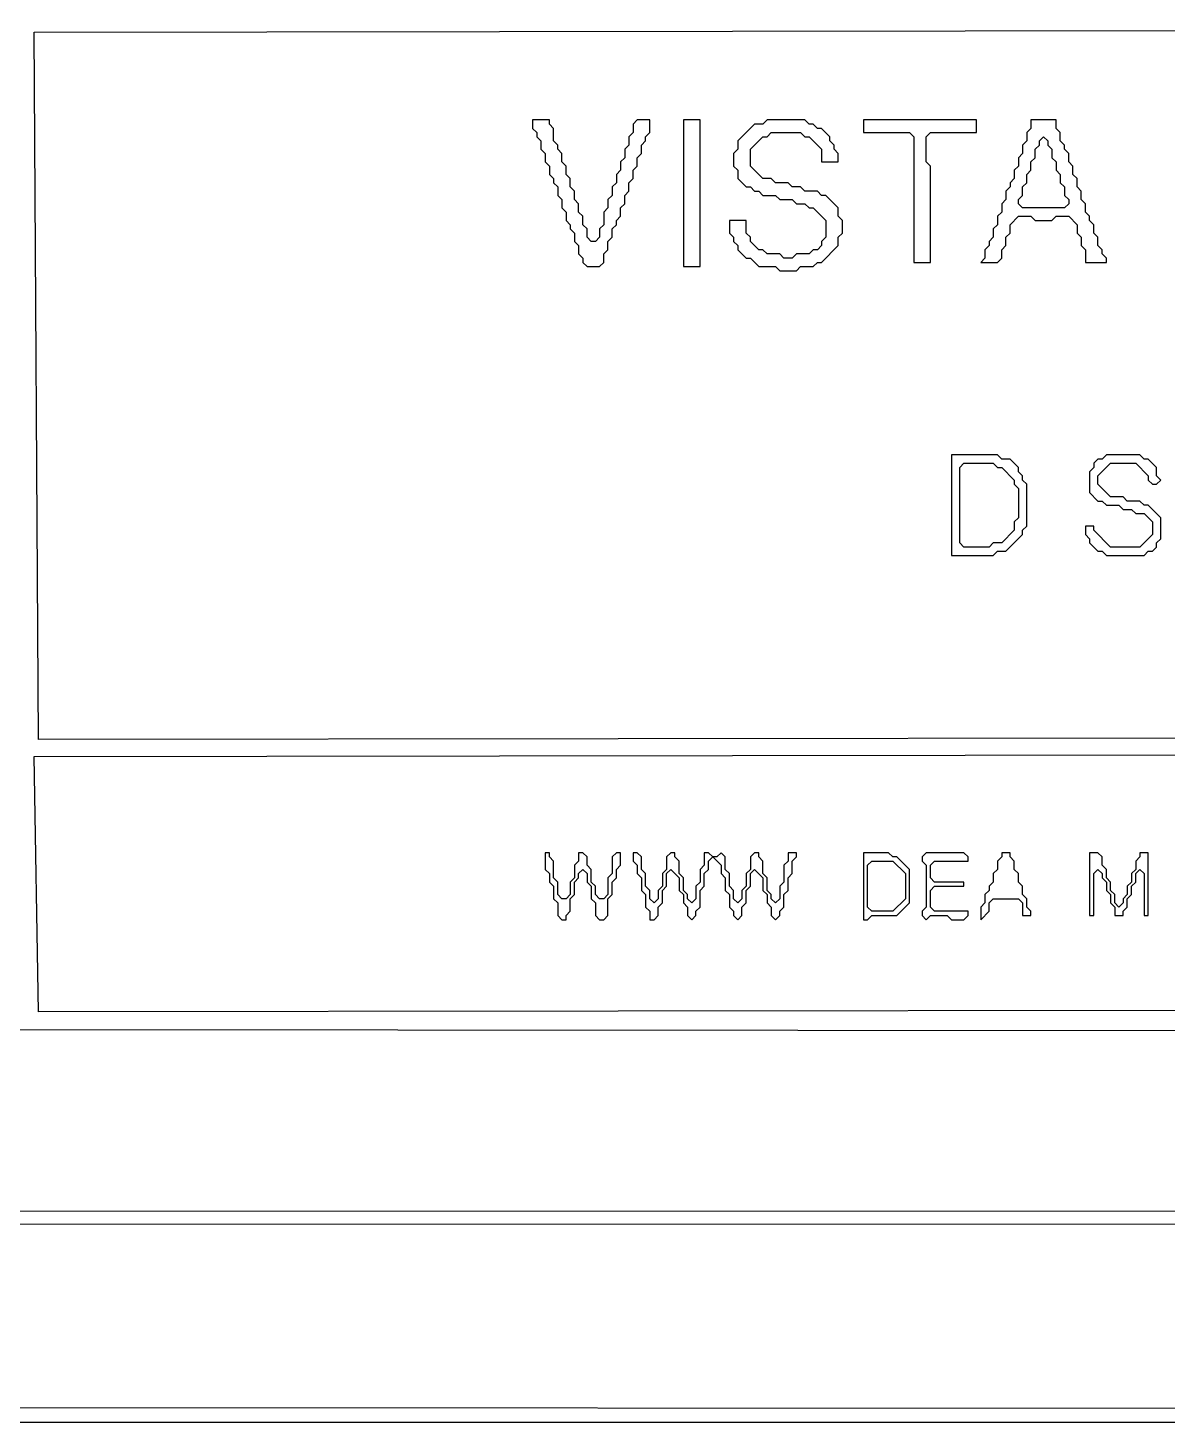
# Model space of a CAD drawing. Extents: x 17 to 323, y -435 to -5.
# Drawn here: x 208.65 to 235.85, y -434.9 to -401.6 of the extents above; entities that cross this region are included whole.
import ezdxf

# ---------------------------------------------------------------- set-up
doc = ezdxf.new("R2010")
doc.units = 0

msp = doc.modelspace()

# ---------------------------------------------------------------- linework, layer by layer
at = {"layer": 'CONTOURS'}
for p, q in [((208.8, -401.7), (291.3, -401.6)), ((208.9, -418.6), (208.8, -401.7)), ((220.7, -403.8), (220.7, -404)), ((221.1, -403.8), (220.7, -403.8)), ((221.1, -403.9), (221.1, -403.8)), ((221.2, -404), (221.1, -403.9)), ((223.2, -403.8), (223.1, -403.9)), ((223.1, -403.9), (223.1, -404.1)), ((223.5, -403.8), (223.2, -403.8)), ((223.5, -404.1), (223.5, -403.8)), ((224.3, -403.8), (224.3, -407.3)), ((224.7, -403.8), (224.3, -403.8)), ((224.7, -407.3), (224.7, -403.8)), ((226, -403.9), (225.6, -404.3)), ((226.2, -403.9), (226, -403.9)), ((226.3, -403.8), (226.2, -403.9)), ((227.2, -403.8), (226.3, -403.8)), ((227.3, -403.9), (227.2, -403.8)), ((227.4, -403.9), (227.3, -403.9)), ((227.5, -404), (227.4, -403.9)), ((228.6, -403.8), (228.6, -404.1)), ((231.3, -403.8), (228.6, -403.8)), ((231.3, -404.1), (231.3, -403.8)), ((232.6, -403.8), (232.6, -404)), ((233.2, -403.8), (232.6, -403.8)), ((233.2, -404), (233.2, -403.8)), ((220.7, -404), (220.8, -404.1)), ((220.8, -404.1), (220.8, -404.2)), ((220.8, -404.2), (220.9, -404.3)), ((221.2, -404.3), (221.2, -404)), ((223.1, -404.1), (223, -404.2)), ((223, -404.2), (223, -404.4)), ((223.4, -404.2), (223.5, -404.1)), ((223.4, -404.3), (223.4, -404.2)), ((225.9, -404.5), (226.2, -404.2)), ((226.2, -404.2), (226.3, -404.2)), ((226.3, -404.2), (226.4, -404.1)), ((226.4, -404.1), (227.1, -404.1)), ((227.1, -404.1), (227.2, -404.2)), ((227.2, -404.2), (227.3, -404.2)), ((227.3, -404.2), (227.6, -404.5)), ((227.6, -404), (227.5, -404)), ((227.8, -404.2), (227.6, -404)), ((227.8, -404.3), (227.8, -404.2)), ((228.6, -404.1), (229.7, -404.1)), ((229.7, -404.1), (229.8, -404.2)), ((229.8, -404.2), (229.8, -407.2)), ((230.1, -404.2), (230.2, -404.1)), ((230.1, -404.8), (230.1, -404.2)), ((230.2, -404.1), (231.3, -404.1)), ((232.6, -404), (232.5, -404.1)), ((232.5, -404.1), (232.5, -404.3)), ((232.8, -404.3), (232.9, -404.2)), ((232.9, -404.2), (233, -404.3)), ((233.3, -404.1), (233.2, -404)), ((233.3, -404.3), (233.3, -404.1)), ((220.9, -404.3), (220.9, -404.5)), ((220.9, -404.5), (221, -404.6)), ((221.3, -404.4), (221.2, -404.3)), ((221.3, -404.5), (221.3, -404.4)), ((221.4, -404.6), (221.3, -404.5)), ((223, -404.4), (222.9, -404.5)), ((222.9, -404.5), (222.9, -404.7)), ((223.3, -404.4), (223.4, -404.3)), ((223.3, -404.6), (223.3, -404.4)), ((225.6, -404.5), (225.5, -404.6)), ((225.6, -404.3), (225.6, -404.5)), ((225.9, -404.9), (225.9, -404.5)), ((227.6, -404.5), (227.6, -404.8)), ((227.9, -404.4), (227.8, -404.3)), ((227.9, -404.5), (227.9, -404.4)), ((228, -404.6), (227.9, -404.5)), ((232.5, -404.3), (232.4, -404.4)), ((232.4, -404.4), (232.4, -404.6)), ((232.7, -404.5), (232.8, -404.4)), ((232.7, -404.7), (232.7, -404.5)), ((232.8, -404.4), (232.8, -404.3)), ((233, -404.3), (233, -404.4)), ((233, -404.4), (233.1, -404.5)), ((233.1, -404.5), (233.1, -404.7)), ((233.4, -404.4), (233.3, -404.3)), ((233.4, -404.5), (233.4, -404.4)), ((233.5, -404.6), (233.4, -404.5)), ((221, -404.6), (221, -404.8)), ((221, -404.8), (221.1, -404.9)), ((221.1, -404.9), (221.1, -405.1)), ((221.4, -404.8), (221.4, -404.6)), ((221.5, -404.9), (221.4, -404.8)), ((221.5, -405.1), (221.5, -404.9)), ((222.9, -404.7), (222.8, -404.8)), ((222.8, -404.8), (222.8, -405)), ((223.1, -405), (223.2, -404.9)), ((223.2, -404.7), (223.3, -404.6)), ((223.2, -404.9), (223.2, -404.7)), ((225.5, -404.6), (225.5, -404.9)), ((225.5, -404.9), (225.6, -405)), ((226.2, -405.2), (225.9, -404.9)), ((227.6, -404.8), (228, -404.8)), ((228, -404.8), (228, -404.6)), ((230.2, -404.9), (230.1, -404.8)), ((230.2, -407.2), (230.2, -404.9)), ((232.3, -404.9), (232.2, -405)), ((232.4, -404.6), (232.3, -404.7)), ((232.3, -404.7), (232.3, -404.9)), ((232.6, -404.8), (232.7, -404.7)), ((232.6, -405), (232.6, -404.8)), ((233.1, -404.7), (233.2, -404.8)), ((233.2, -404.8), (233.2, -405)), ((233.5, -404.8), (233.5, -404.6)), ((233.6, -404.9), (233.5, -404.8)), ((233.6, -405.1), (233.6, -404.9)), ((221.1, -405.1), (221.2, -405.2)), ((221.2, -405.2), (221.2, -405.3)), ((221.6, -405.2), (221.5, -405.1)), ((221.6, -405.4), (221.6, -405.2)), ((222.8, -405), (222.7, -405.1)), ((222.7, -405.1), (222.7, -405.3)), ((223, -405.3), (223.1, -405.2)), ((223.1, -405.2), (223.1, -405)), ((225.6, -405), (225.6, -405.2)), ((225.6, -405.2), (225.8, -405.4)), ((226.4, -405.2), (226.2, -405.2)), ((226.5, -405.3), (226.4, -405.2)), ((232.2, -405.2), (232.1, -405.3)), ((232.2, -405), (232.2, -405.2)), ((232.5, -405.1), (232.6, -405)), ((232.5, -405.3), (232.5, -405.1)), ((233.2, -405), (233.3, -405.1)), ((233.3, -405.1), (233.3, -405.3)), ((233.7, -405.2), (233.6, -405.1)), ((233.7, -405.4), (233.7, -405.2)), ((221.2, -405.3), (221.3, -405.4)), ((221.3, -405.4), (221.3, -405.6)), ((221.7, -405.5), (221.6, -405.4)), ((221.7, -405.7), (221.7, -405.5)), ((222.7, -405.3), (222.6, -405.4)), ((222.6, -405.4), (222.6, -405.6)), ((222.9, -405.6), (223, -405.5)), ((223, -405.5), (223, -405.3)), ((225.8, -405.4), (225.9, -405.4)), ((225.9, -405.4), (226, -405.5)), ((226, -405.5), (226.1, -405.5)), ((226.1, -405.5), (226.2, -405.6)), ((226.8, -405.3), (226.5, -405.3)), ((226.9, -405.4), (226.8, -405.3)), ((227.1, -405.4), (226.9, -405.4)), ((227.2, -405.5), (227.1, -405.4)), ((227.5, -405.5), (227.2, -405.5)), ((227.6, -405.6), (227.5, -405.5)), ((232.1, -405.4), (232, -405.5)), ((232, -405.5), (232, -405.7)), ((232.1, -405.3), (232.1, -405.4)), ((232.4, -405.4), (232.5, -405.3)), ((232.4, -405.6), (232.4, -405.4)), ((233.3, -405.3), (233.4, -405.4)), ((233.4, -405.4), (233.4, -405.6)), ((233.8, -405.5), (233.7, -405.4)), ((233.8, -405.7), (233.8, -405.5)), ((221.3, -405.6), (221.4, -405.7)), ((221.4, -405.7), (221.4, -405.9)), ((221.4, -405.9), (221.5, -406)), ((221.8, -405.8), (221.7, -405.7)), ((221.8, -406), (221.8, -405.8)), ((222.5, -405.9), (222.4, -406)), ((222.6, -405.6), (222.5, -405.7)), ((222.5, -405.7), (222.5, -405.9)), ((222.8, -405.9), (222.9, -405.8)), ((222.8, -406.1), (222.8, -405.9)), ((222.9, -405.8), (222.9, -405.6)), ((226.2, -405.6), (226.5, -405.6)), ((226.5, -405.6), (226.6, -405.7)), ((226.6, -405.7), (226.9, -405.7)), ((226.9, -405.7), (227, -405.8)), ((227, -405.8), (227.2, -405.8)), ((227.2, -405.8), (227.3, -405.9)), ((227.3, -405.9), (227.4, -405.9)), ((227.4, -405.9), (227.7, -406.2)), ((227.7, -405.6), (227.6, -405.6)), ((228, -405.9), (227.7, -405.6)), ((228, -406.1), (228, -405.9)), ((232, -405.7), (231.9, -405.8)), ((231.9, -405.8), (231.9, -406)), ((232.3, -405.7), (232.4, -405.6)), ((232.3, -405.8), (232.3, -405.7)), ((232.4, -405.9), (232.3, -405.8)), ((233.4, -405.9), (232.4, -405.9)), ((233.4, -405.6), (233.5, -405.7)), ((233.5, -405.8), (233.4, -405.9)), ((233.5, -405.7), (233.5, -405.8)), ((233.9, -405.8), (233.8, -405.7)), ((233.9, -406), (233.9, -405.8)), ((221.5, -406), (221.5, -406.2)), ((221.5, -406.2), (221.6, -406.3)), ((221.9, -406.1), (221.8, -406)), ((221.9, -406.3), (221.9, -406.1)), ((222.4, -406), (222.4, -406.3)), ((222.7, -406.2), (222.8, -406.1)), ((222.7, -406.3), (222.7, -406.2)), ((225.8, -406.2), (225.4, -406.2)), ((225.4, -406.2), (225.4, -406.5)), ((225.8, -406.5), (225.8, -406.2)), ((227.7, -406.2), (227.7, -406.6)), ((228.1, -406.2), (228, -406.1)), ((228.1, -406.5), (228.1, -406.2)), ((231.9, -406), (231.8, -406.1)), ((231.8, -406.1), (231.8, -406.3)), ((232.1, -406.3), (232.3, -406.1)), ((232.3, -406.1), (232.6, -406.1)), ((232.6, -406.1), (232.7, -406.2)), ((232.7, -406.2), (233.1, -406.2)), ((233.1, -406.2), (233.2, -406.1)), ((233.2, -406.1), (233.5, -406.1)), ((233.5, -406.1), (233.7, -406.3)), ((234, -406.1), (233.9, -406)), ((234, -406.2), (234, -406.1)), ((234.1, -406.3), (234, -406.2)), ((221.6, -406.3), (221.6, -406.4)), ((221.6, -406.4), (221.7, -406.5)), ((221.7, -406.5), (221.7, -406.7)), ((222, -406.4), (221.9, -406.3)), ((222, -406.6), (222, -406.4)), ((222.4, -406.3), (222.3, -406.4)), ((222.3, -406.4), (222.3, -406.6)), ((222.6, -406.4), (222.7, -406.3)), ((222.6, -406.6), (222.6, -406.4)), ((225.4, -406.5), (225.5, -406.6)), ((225.9, -406.6), (225.8, -406.5)), ((228, -406.6), (228.1, -406.5)), ((231.8, -406.3), (231.7, -406.4)), ((231.7, -406.4), (231.7, -406.6)), ((232, -406.6), (232.1, -406.5)), ((232.1, -406.5), (232.1, -406.3)), ((233.7, -406.3), (233.7, -406.5)), ((233.7, -406.5), (233.8, -406.6)), ((234.1, -406.5), (234.1, -406.3)), ((234.2, -406.6), (234.1, -406.5)), ((221.7, -406.7), (221.8, -406.8)), ((221.8, -406.8), (221.8, -407)), ((222.1, -406.7), (222, -406.6)), ((222.2, -406.7), (222.1, -406.7)), ((222.3, -406.6), (222.2, -406.7)), ((222.4, -407), (222.5, -406.9)), ((222.5, -406.7), (222.6, -406.6)), ((222.5, -406.9), (222.5, -406.7)), ((225.5, -406.6), (225.5, -406.7)), ((225.5, -406.7), (225.6, -406.8)), ((225.6, -406.8), (225.6, -406.9)), ((225.6, -406.9), (225.8, -407.1)), ((225.9, -406.7), (225.9, -406.6)), ((226.1, -406.9), (225.9, -406.7)), ((226.2, -406.9), (226.1, -406.9)), ((226.3, -407), (226.2, -406.9)), ((227.4, -406.9), (227.3, -407)), ((227.5, -406.9), (227.4, -406.9)), ((227.6, -406.8), (227.5, -406.9)), ((227.7, -406.6), (227.6, -406.7)), ((227.6, -406.7), (227.6, -406.8)), ((227.6, -407.2), (228, -406.8)), ((228, -406.8), (228, -406.6)), ((231.6, -406.8), (231.5, -406.9)), ((231.5, -406.9), (231.5, -407.1)), ((231.7, -406.6), (231.6, -406.7)), ((231.6, -406.7), (231.6, -406.8)), ((231.9, -406.9), (232, -406.8)), ((231.9, -407.1), (231.9, -406.9)), ((232, -406.8), (232, -406.6)), ((233.8, -406.6), (233.8, -406.8)), ((233.8, -406.8), (233.9, -406.9)), ((233.9, -406.9), (233.9, -407.2)), ((234.2, -406.8), (234.2, -406.6)), ((234.3, -406.9), (234.2, -406.8)), ((234.3, -407), (234.3, -406.9)), ((221.8, -407), (221.9, -407.1)), ((221.9, -407.1), (221.9, -407.2)), ((221.9, -407.2), (222, -407.3)), ((222.3, -407.3), (222.4, -407.2)), ((222.4, -407.2), (222.4, -407)), ((225.8, -407.1), (225.9, -407.1)), ((225.9, -407.1), (226.1, -407.3)), ((226.6, -407), (226.3, -407)), ((226.7, -407.1), (226.6, -407)), ((226.9, -407.1), (226.7, -407.1)), ((227, -407), (226.9, -407.1)), ((227.3, -407), (227, -407)), ((227.4, -407.3), (227.5, -407.2)), ((227.5, -407.2), (227.6, -407.2)), ((229.8, -407.2), (230.2, -407.2)), ((231.5, -407.1), (231.4, -407.2)), ((231.4, -407.2), (231.8, -407.2)), ((231.8, -407.2), (231.9, -407.1)), ((233.9, -407.2), (234.4, -407.2)), ((234.4, -407.1), (234.3, -407)), ((234.4, -407.2), (234.4, -407.1)), ((222, -407.3), (222.3, -407.3)), ((224.3, -407.3), (224.7, -407.3)), ((226.1, -407.3), (226.5, -407.3)), ((226.5, -407.3), (226.6, -407.4)), ((226.6, -407.4), (227, -407.4)), ((227, -407.4), (227.1, -407.3)), ((227.1, -407.3), (227.4, -407.3)), ((230.7, -411.8), (230.7, -414.2)), ((231.8, -411.8), (230.7, -411.8)), ((231.9, -411.9), (231.8, -411.8)), ((232.1, -411.9), (231.9, -411.9)), ((232.3, -412.1), (232.1, -411.9)), ((234.2, -411.9), (234.1, -412)), ((234.3, -411.9), (234.2, -411.9)), ((234.4, -411.8), (234.3, -411.9)), ((235.2, -411.8), (234.4, -411.8)), ((235.3, -411.9), (235.2, -411.8)), ((235.4, -411.9), (235.3, -411.9)), ((235.6, -412.1), (235.4, -411.9)), ((230.9, -412.1), (231, -412)), ((230.9, -413.9), (230.9, -412.1)), ((231, -412), (231.7, -412)), ((231.7, -412), (231.8, -412.1)), ((231.8, -412.1), (231.9, -412.1)), ((231.9, -412.1), (232.2, -412.4)), ((232.3, -412.2), (232.3, -412.1)), ((232.4, -412.3), (232.3, -412.2)), ((234.1, -412.1), (234, -412.2)), ((234, -412.2), (234, -412.7)), ((234.1, -412), (234.1, -412.1)), ((234.2, -412.3), (234.5, -412)), ((234.5, -412), (235.1, -412)), ((235.1, -412), (235.4, -412.3)), ((235.6, -412.3), (235.6, -412.1)), ((232.2, -412.4), (232.2, -412.5)), ((232.2, -412.5), (232.3, -412.6)), ((232.4, -412.4), (232.4, -412.3)), ((232.5, -412.5), (232.4, -412.4)), ((232.5, -413.5), (232.5, -412.5)), ((234.2, -412.5), (234.2, -412.3)), ((234.5, -412.8), (234.2, -412.5)), ((235.4, -412.3), (235.4, -412.4)), ((235.4, -412.4), (235.5, -412.5)), ((235.5, -412.5), (235.6, -412.5)), ((235.7, -412.4), (235.6, -412.3)), ((235.6, -412.5), (235.7, -412.4)), ((232.3, -412.6), (232.3, -413.3)), ((234, -412.7), (234.2, -412.9)), ((234.2, -412.9), (234.3, -412.9)), ((234.3, -412.9), (234.4, -413)), ((234.8, -412.8), (234.5, -412.8)), ((234.9, -412.9), (234.8, -412.8)), ((235.2, -412.9), (234.9, -412.9)), ((235.3, -413), (235.2, -412.9)), ((234.4, -413), (234.7, -413)), ((234.7, -413), (234.8, -413.1)), ((234.8, -413.1), (235, -413.1)), ((235, -413.1), (235.1, -413.2)), ((235.1, -413.2), (235.3, -413.2)), ((235.4, -413), (235.3, -413)), ((235.3, -413.2), (235.5, -413.4)), ((235.7, -413.3), (235.4, -413)), ((232.3, -413.3), (232.2, -413.4)), ((232.2, -413.4), (232.2, -413.6)), ((232.4, -413.6), (232.5, -413.5)), ((234.1, -413.5), (233.9, -413.5)), ((233.9, -413.5), (233.9, -413.7)), ((234.1, -413.6), (234.1, -413.5)), ((235.5, -413.4), (235.5, -413.7)), ((235.7, -413.8), (235.7, -413.3)), ((231, -414), (230.9, -413.9)), ((231.7, -413.9), (231.6, -414)), ((231.9, -413.9), (231.7, -413.9)), ((232.2, -413.6), (231.9, -413.9)), ((232, -414.1), (232.4, -413.7)), ((232.4, -413.7), (232.4, -413.6)), ((233.9, -413.7), (234, -413.8)), ((234, -413.8), (234, -413.9)), ((234, -413.9), (234.2, -414.1)), ((234.5, -414), (234.1, -413.6)), ((235.5, -413.7), (235.2, -414)), ((235.6, -413.9), (235.7, -413.8)), ((235.6, -414), (235.6, -413.9)), ((230.7, -414.2), (231.7, -414.2)), ((231.6, -414), (231, -414)), ((231.7, -414.2), (231.8, -414.1)), ((231.8, -414.1), (232, -414.1)), ((234.2, -414.1), (234.3, -414.1)), ((234.3, -414.1), (234.4, -414.2)), ((234.4, -414.2), (235.3, -414.2)), ((235.2, -414), (234.5, -414)), ((235.3, -414.2), (235.4, -414.1)), ((235.4, -414.1), (235.5, -414.1)), ((235.5, -414.1), (235.6, -414)), ((291.4, -418.5), (208.9, -418.6)), ((208.8, -419), (291.3, -418.9)), ((208.9, -425.1), (208.8, -419)), ((221, -421.3), (221, -421.7)), ((221.1, -421.3), (221, -421.3)), ((221.1, -421.4), (221.1, -421.3)), ((221.2, -421.5), (221.1, -421.4)), ((221.2, -421.9), (221.2, -421.5)), ((221.8, -421.5), (221.7, -421.6)), ((221.9, -421.3), (221.8, -421.3)), ((221.8, -421.3), (221.8, -421.5)), ((222, -421.4), (221.9, -421.3)), ((222, -421.6), (222, -421.4)), ((222.7, -421.3), (222.6, -421.4)), ((222.6, -421.4), (222.6, -421.8)), ((222.8, -421.3), (222.7, -421.3)), ((222.8, -421.6), (222.8, -421.3)), ((223.1, -421.3), (223.1, -421.5)), ((223.2, -421.3), (223.1, -421.3)), ((223.1, -421.5), (223.2, -421.6)), ((223.3, -421.4), (223.2, -421.3)), ((223.3, -421.7), (223.3, -421.4)), ((224, -421.3), (223.9, -421.4)), ((223.9, -421.4), (223.9, -421.7)), ((224.1, -421.3), (224, -421.3)), ((224.1, -421.4), (224.1, -421.3)), ((224.2, -421.5), (224.1, -421.4)), ((224.2, -421.8), (224.2, -421.5)), ((224.9, -421.3), (224.8, -421.3)), ((224.8, -421.3), (224.8, -421.6)), ((225, -421.4), (224.9, -421.3)), ((224.9, -421.5), (225, -421.4)), ((224.9, -421.7), (224.9, -421.5)), ((225, -421.4), (225.2, -421.6)), ((225.1, -421.4), (225, -421.4)), ((225.2, -421.3), (225.1, -421.4)), ((225.3, -421.4), (225.2, -421.3)), ((225.3, -421.7), (225.3, -421.4)), ((226, -421.3), (225.9, -421.4)), ((225.9, -421.4), (225.9, -421.7)), ((226.1, -421.3), (226, -421.3)), ((226.1, -421.4), (226.1, -421.3)), ((226.2, -421.5), (226.1, -421.4)), ((226.2, -421.8), (226.2, -421.5)), ((226.8, -421.5), (226.7, -421.6)), ((227, -421.3), (226.8, -421.3)), ((226.8, -421.3), (226.8, -421.5)), ((226.9, -421.5), (227, -421.4)), ((226.9, -421.8), (226.9, -421.5)), ((227, -421.4), (227, -421.3)), ((228.6, -421.3), (228.6, -422.9)), ((229.2, -421.3), (228.6, -421.3)), ((228.7, -421.6), (228.8, -421.5)), ((228.8, -421.5), (229.3, -421.5)), ((229.3, -421.4), (229.2, -421.3)), ((229.4, -421.4), (229.3, -421.4)), ((229.3, -421.5), (229.6, -421.8)), ((229.7, -421.7), (229.4, -421.4)), ((230.1, -421.3), (230, -421.4)), ((230, -421.4), (230, -421.5)), ((230, -421.5), (230.1, -421.6)), ((231, -421.3), (230.1, -421.3)), ((230.2, -421.6), (230.3, -421.5)), ((230.3, -421.5), (231.1, -421.5)), ((231.1, -421.4), (231, -421.3)), ((231.1, -421.5), (231.1, -421.4)), ((231.9, -421.4), (231.8, -421.5)), ((231.8, -421.5), (231.8, -421.7)), ((232.1, -421.3), (231.9, -421.3)), ((231.9, -421.3), (231.9, -421.4)), ((232.1, -421.4), (232.1, -421.3)), ((232.2, -421.5), (232.1, -421.4)), ((232.2, -421.7), (232.2, -421.5)), ((234, -421.3), (234, -422.8)), ((234.2, -421.3), (234, -421.3)), ((234.3, -421.4), (234.2, -421.3)), ((234.3, -421.6), (234.3, -421.4)), ((235.2, -421.4), (235.1, -421.5)), ((235.1, -421.5), (235.1, -421.7)), ((235.4, -421.3), (235.2, -421.3)), ((235.2, -421.3), (235.2, -421.4)), ((235.4, -422.8), (235.4, -421.3)), ((221, -421.7), (221.1, -421.8)), ((221.1, -421.8), (221.1, -422)), ((221.3, -422), (221.2, -421.9)), ((221.7, -421.9), (221.6, -422)), ((221.7, -421.6), (221.7, -421.9)), ((221.7, -422), (221.8, -421.9)), ((221.8, -421.8), (221.9, -421.7)), ((221.8, -421.9), (221.8, -421.8)), ((221.9, -421.7), (222, -421.8)), ((222.1, -421.7), (222, -421.6)), ((222, -421.8), (222, -422)), ((222.1, -422), (222.1, -421.7)), ((222.6, -421.8), (222.5, -421.9)), ((222.5, -421.9), (222.5, -422.3)), ((222.6, -422), (222.7, -421.9)), ((222.7, -421.7), (222.8, -421.6)), ((222.7, -421.9), (222.7, -421.7)), ((223.2, -421.6), (223.2, -421.8)), ((223.2, -421.8), (223.3, -421.9)), ((223.4, -421.8), (223.3, -421.7)), ((223.3, -421.9), (223.3, -422.2)), ((223.4, -422.1), (223.4, -421.8)), ((223.9, -421.7), (223.8, -421.8)), ((223.8, -421.8), (223.8, -422.1)), ((223.9, -421.8), (224, -421.7)), ((223.9, -422.1), (223.9, -421.8)), ((224, -421.7), (224.2, -421.9)), ((224.3, -421.9), (224.2, -421.8)), ((224.2, -421.9), (224.2, -422.2)), ((224.3, -422.2), (224.3, -421.9)), ((224.8, -421.6), (224.7, -421.7)), ((224.7, -421.7), (224.7, -422)), ((224.8, -421.8), (224.9, -421.7)), ((224.8, -422.1), (224.8, -421.8)), ((225.2, -421.6), (225.2, -421.8)), ((225.2, -421.8), (225.3, -421.9)), ((225.4, -421.8), (225.3, -421.7)), ((225.3, -421.9), (225.3, -422.2)), ((225.4, -422.1), (225.4, -421.8)), ((225.9, -421.7), (225.8, -421.8)), ((225.8, -421.8), (225.8, -422.1)), ((225.9, -421.8), (226, -421.7)), ((225.9, -422.1), (225.9, -421.8)), ((226, -421.7), (226.2, -421.9)), ((226.3, -421.9), (226.2, -421.8)), ((226.2, -421.9), (226.2, -422.2)), ((226.3, -422.2), (226.3, -421.9)), ((226.7, -421.6), (226.7, -422)), ((226.8, -421.9), (226.9, -421.8)), ((226.8, -422.2), (226.8, -421.9)), ((228.7, -422.6), (228.7, -421.6)), ((229.6, -421.8), (229.6, -422.4)), ((229.7, -422.5), (229.7, -421.7)), ((230.1, -421.6), (230.1, -422.6)), ((230.2, -421.9), (230.2, -421.6)), ((230.3, -422), (230.2, -421.9)), ((231.8, -421.7), (231.7, -421.8)), ((231.7, -421.8), (231.7, -422)), ((232.3, -421.8), (232.2, -421.7)), ((232.3, -422), (232.3, -421.8)), ((234.1, -421.8), (234.2, -421.7)), ((234.1, -422.8), (234.1, -421.8)), ((234.2, -421.7), (234.3, -421.8)), ((234.4, -421.7), (234.3, -421.6)), ((234.3, -421.8), (234.3, -421.9)), ((234.3, -421.9), (234.4, -422)), ((234.4, -421.9), (234.4, -421.7)), ((234.5, -422), (234.4, -421.9)), ((235.1, -421.7), (235, -421.8)), ((235, -421.8), (235, -422)), ((235.1, -421.8), (235.2, -421.7)), ((235.1, -422), (235.1, -421.8)), ((235.2, -421.7), (235.3, -421.8)), ((235.3, -421.8), (235.3, -422.8)), ((221.1, -422), (221.2, -422.1)), ((221.2, -422.1), (221.2, -422.4)), ((221.3, -422.3), (221.3, -422)), ((221.6, -422), (221.6, -422.3)), ((221.7, -422.3), (221.7, -422)), ((222, -422), (222.1, -422.1)), ((222.2, -422.1), (222.1, -422)), ((222.1, -422.1), (222.1, -422.4)), ((222.2, -422.3), (222.2, -422.1)), ((222.6, -422.3), (222.6, -422)), ((223.3, -422.2), (223.4, -422.3)), ((223.5, -422.2), (223.4, -422.1)), ((223.5, -422.4), (223.5, -422.2)), ((223.8, -422.1), (223.7, -422.2)), ((223.7, -422.2), (223.7, -422.4)), ((223.8, -422.2), (223.9, -422.1)), ((223.8, -422.5), (223.8, -422.2)), ((224.2, -422.2), (224.3, -422.3)), ((224.4, -422.3), (224.3, -422.2)), ((224.7, -422), (224.6, -422.1)), ((224.6, -422.1), (224.6, -422.4)), ((224.7, -422.2), (224.8, -422.1)), ((224.7, -422.6), (224.7, -422.2)), ((225.3, -422.2), (225.4, -422.3)), ((225.5, -422.2), (225.4, -422.1)), ((225.5, -422.4), (225.5, -422.2)), ((225.8, -422.1), (225.7, -422.2)), ((225.7, -422.2), (225.7, -422.4)), ((225.8, -422.2), (225.9, -422.1)), ((225.8, -422.5), (225.8, -422.2)), ((226.2, -422.2), (226.3, -422.3)), ((226.4, -422.3), (226.3, -422.2)), ((226.7, -422), (226.6, -422.1)), ((226.6, -422.1), (226.6, -422.4)), ((226.7, -422.3), (226.8, -422.2)), ((230.2, -422.2), (230.3, -422.1)), ((230.2, -422.6), (230.2, -422.2)), ((231, -422), (230.3, -422)), ((230.3, -422.1), (231, -422.1)), ((231, -422.1), (231, -422)), ((231.6, -422.2), (231.5, -422.3)), ((231.7, -422), (231.6, -422.1)), ((231.6, -422.1), (231.6, -422.2)), ((232.4, -422.1), (232.3, -422)), ((232.4, -422.3), (232.4, -422.1)), ((234.4, -422), (234.4, -422.2)), ((234.4, -422.2), (234.5, -422.3)), ((234.5, -422.2), (234.5, -422)), ((234.6, -422.3), (234.5, -422.2)), ((235, -422), (234.9, -422.1)), ((234.9, -422.1), (234.9, -422.3)), ((235, -422.1), (235.1, -422)), ((235, -422.3), (235, -422.1)), ((221.2, -422.4), (221.3, -422.5)), ((221.4, -422.4), (221.3, -422.3)), ((221.3, -422.5), (221.3, -422.8)), ((221.5, -422.4), (221.4, -422.4)), ((221.6, -422.3), (221.5, -422.4)), ((221.6, -422.4), (221.7, -422.3)), ((221.6, -422.7), (221.6, -422.4)), ((222.1, -422.4), (222.2, -422.5)), ((222.3, -422.4), (222.2, -422.3)), ((222.2, -422.5), (222.2, -422.8)), ((222.4, -422.4), (222.3, -422.4)), ((222.5, -422.3), (222.4, -422.4)), ((222.5, -422.4), (222.6, -422.3)), ((222.5, -422.8), (222.5, -422.4)), ((223.4, -422.3), (223.4, -422.6)), ((223.6, -422.5), (223.5, -422.4)), ((223.7, -422.4), (223.6, -422.5)), ((223.7, -422.6), (223.8, -422.5)), ((224.3, -422.3), (224.3, -422.5)), ((224.3, -422.5), (224.4, -422.6)), ((224.4, -422.4), (224.4, -422.3)), ((224.5, -422.5), (224.4, -422.4)), ((224.6, -422.4), (224.5, -422.5)), ((225.4, -422.3), (225.4, -422.6)), ((225.6, -422.5), (225.5, -422.4)), ((225.7, -422.4), (225.6, -422.5)), ((225.7, -422.6), (225.8, -422.5)), ((226.3, -422.3), (226.3, -422.5)), ((226.3, -422.5), (226.4, -422.6)), ((226.4, -422.4), (226.4, -422.3)), ((226.5, -422.5), (226.4, -422.4)), ((226.6, -422.4), (226.5, -422.5)), ((226.7, -422.6), (226.7, -422.3)), ((229.6, -422.4), (229.3, -422.7)), ((229.4, -422.8), (229.7, -422.5)), ((231.5, -422.5), (231.4, -422.6)), ((231.5, -422.3), (231.5, -422.5)), ((231.6, -422.5), (231.7, -422.4)), ((231.6, -422.7), (231.6, -422.5)), ((231.7, -422.4), (232.3, -422.4)), ((232.3, -422.4), (232.4, -422.5)), ((232.5, -422.4), (232.4, -422.3)), ((232.4, -422.5), (232.4, -422.8)), ((232.5, -422.6), (232.5, -422.4)), ((234.5, -422.3), (234.5, -422.5)), ((234.5, -422.5), (234.6, -422.6)), ((234.6, -422.5), (234.6, -422.3)), ((234.7, -422.6), (234.6, -422.5)), ((234.8, -422.5), (234.7, -422.6)), ((234.9, -422.3), (234.8, -422.4)), ((234.8, -422.4), (234.8, -422.5)), ((234.9, -422.4), (235, -422.3)), ((234.9, -422.6), (234.9, -422.4)), ((221.3, -422.8), (221.4, -422.9)), ((221.4, -422.9), (221.5, -422.9)), ((221.5, -422.8), (221.6, -422.7)), ((221.5, -422.9), (221.5, -422.8)), ((222.2, -422.8), (222.3, -422.9)), ((222.3, -422.9), (222.4, -422.9)), ((222.4, -422.9), (222.5, -422.8)), ((223.4, -422.6), (223.5, -422.7)), ((223.5, -422.7), (223.5, -422.9)), ((223.5, -422.9), (223.6, -422.9)), ((223.6, -422.9), (223.7, -422.8)), ((223.7, -422.8), (223.7, -422.6)), ((224.4, -422.6), (224.4, -422.8)), ((224.4, -422.8), (224.5, -422.9)), ((224.5, -422.9), (224.6, -422.8)), ((224.6, -422.7), (224.7, -422.6)), ((224.6, -422.8), (224.6, -422.7)), ((225.4, -422.6), (225.5, -422.7)), ((225.5, -422.7), (225.5, -422.8)), ((225.5, -422.8), (225.6, -422.9)), ((225.6, -422.9), (225.7, -422.8)), ((225.7, -422.8), (225.7, -422.6)), ((226.4, -422.6), (226.4, -422.8)), ((226.4, -422.8), (226.5, -422.9)), ((226.5, -422.9), (226.6, -422.8)), ((226.6, -422.7), (226.7, -422.6)), ((226.6, -422.8), (226.6, -422.7)), ((228.6, -422.9), (228.7, -422.9)), ((228.8, -422.7), (228.7, -422.6)), ((228.7, -422.9), (228.8, -422.8)), ((229.3, -422.7), (228.8, -422.7)), ((228.8, -422.8), (229.4, -422.8)), ((230.1, -422.6), (230, -422.7)), ((230, -422.7), (230, -422.8)), ((230, -422.8), (230.1, -422.9)), ((230.1, -422.9), (230.2, -422.8)), ((230.3, -422.7), (230.2, -422.6)), ((230.2, -422.8), (230.6, -422.8)), ((231.1, -422.7), (230.3, -422.7)), ((230.6, -422.8), (230.7, -422.9)), ((230.7, -422.9), (231, -422.9)), ((231, -422.9), (231.1, -422.8)), ((231.1, -422.8), (231.1, -422.7)), ((231.4, -422.6), (231.4, -422.9)), ((231.4, -422.9), (231.6, -422.7)), ((232.4, -422.8), (232.6, -422.8)), ((232.6, -422.7), (232.5, -422.6)), ((232.6, -422.8), (232.6, -422.7)), ((234, -422.8), (234.1, -422.8)), ((234.6, -422.6), (234.6, -422.8)), ((234.6, -422.8), (234.8, -422.8)), ((234.8, -422.7), (234.9, -422.6)), ((234.8, -422.8), (234.8, -422.7)), ((235.3, -422.8), (235.4, -422.8)), ((291.4, -425), (208.9, -425.1)), ((26.3, -425.4), (313.2, -425.6)), ((317.7, -429.9), (21.8, -429.8)), ((21.5, -430.1), (318.1, -430.2)), ((322.4, -434.6), (17.2, -434.5)), ((16.9, -434.9), (322.7, -434.9))]:
    msp.add_line(p, q, dxfattribs=at)

doc.saveas('drawing.dxf')
